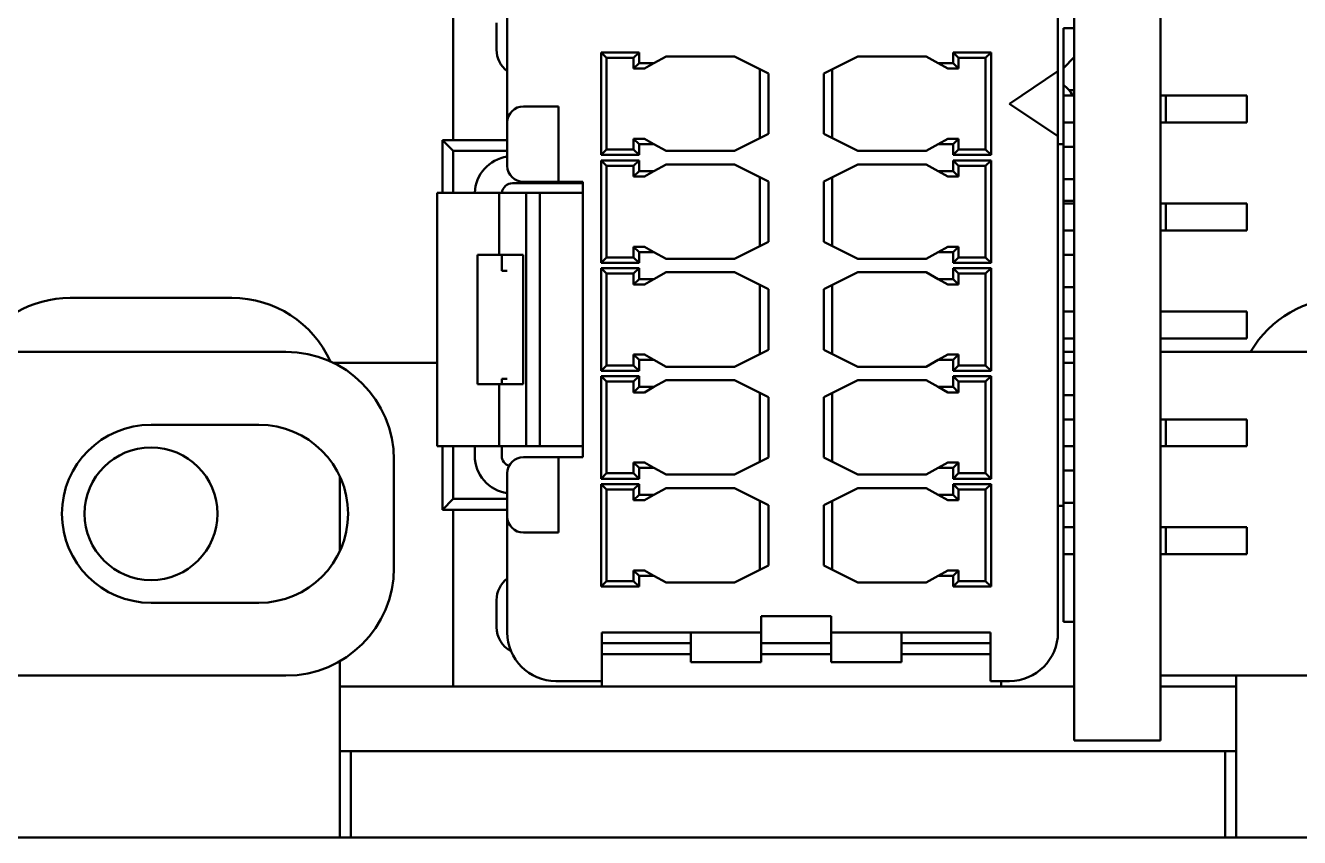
# Model space of a CAD drawing. Header units: millimetres. Extents: x 3137 to 5094, y 789 to 1822.
# Drawn here: x 3541.92 to 3565.52, y 1520.21 to 1535.26 of the extents above; entities that cross this region are included whole.
import ezdxf

# ---------------------------------------------------------------- set-up
doc = ezdxf.new("R2010")
doc.units = ezdxf.units.MM
doc.header["$LTSCALE"] = 1.8
doc.layers.add('외형선(ISO)', color=7, linetype='Continuous', lineweight=50)

msp = doc.modelspace()

# ---------------------------------------------------------------- linework, layer by layer
at = {"layer": '외형선(ISO)'}
for p, q in [((3562.942, 1539.011), (3562.942, 1522.011)), ((3549.842, 1533.136), (3549.842, 1536.411)), ((3561.342, 1535.211), (3561.342, 1536.411)), ((3550.842, 1533.461), (3550.842, 1535.611)), ((3561.042, 1535.611), (3561.042, 1534.411)), ((3550.642, 1535.311), (3550.642, 1534.811)), ((3561.342, 1535.211), (3561.142, 1535.211)), ((3561.142, 1535.211), (3561.142, 1533.061)), ((3561.342, 1533.011), (3561.342, 1535.211)), ((3552.582, 1534.761), (3552.582, 1532.861)), ((3553.282, 1534.761), (3552.582, 1534.761)), ((3552.582, 1534.761), (3552.682, 1534.661)), ((3553.282, 1534.761), (3553.182, 1534.661)), ((3553.282, 1534.561), (3553.282, 1534.761)), ((3559.102, 1534.761), (3559.102, 1534.561)), ((3559.802, 1534.761), (3559.102, 1534.761)), ((3559.102, 1534.761), (3559.202, 1534.661)), ((3559.802, 1534.761), (3559.702, 1534.661)), ((3559.802, 1532.861), (3559.802, 1534.761)), ((3552.682, 1534.661), (3552.682, 1532.961)), ((3553.182, 1534.661), (3552.682, 1534.661)), ((3553.182, 1534.461), (3553.182, 1534.661)), ((3553.282, 1534.561), (3553.182, 1534.461)), ((3553.559, 1534.561), (3553.282, 1534.561)), ((3553.559, 1534.561), (3553.382, 1534.461)), ((3553.782, 1534.686), (3553.559, 1534.561)), ((3553.782, 1534.686), (3555.052, 1534.686)), ((3555.052, 1534.686), (3555.682, 1534.371)), ((3556.702, 1534.371), (3557.332, 1534.686)), ((3557.332, 1534.686), (3558.602, 1534.686)), ((3558.824, 1534.561), (3558.602, 1534.686)), ((3559.102, 1534.561), (3558.824, 1534.561)), ((3558.824, 1534.561), (3559.002, 1534.461)), ((3559.102, 1534.561), (3559.202, 1534.461)), ((3559.702, 1534.661), (3559.202, 1534.661)), ((3559.202, 1534.661), (3559.202, 1534.461)), ((3559.702, 1532.961), (3559.702, 1534.661)), ((3561.142, 1534.471), (3561.342, 1534.671)), ((3553.382, 1534.461), (3553.182, 1534.461)), ((3555.522, 1534.451), (3555.522, 1533.171)), ((3555.682, 1534.371), (3555.682, 1533.251)), ((3556.702, 1533.251), (3556.702, 1534.371)), ((3556.862, 1533.171), (3556.862, 1534.451)), ((3559.202, 1534.461), (3559.002, 1534.461)), ((3561.042, 1534.411), (3560.142, 1533.811)), ((3561.042, 1533.211), (3561.042, 1534.411)), ((3561.248, 1534.061), (3561.342, 1534.061)), ((3560.142, 1533.811), (3561.042, 1533.211)), ((3561.142, 1533.961), (3561.342, 1533.961)), ((3562.942, 1533.961), (3563.042, 1533.961)), ((3563.042, 1533.961), (3564.542, 1533.961)), ((3563.042, 1533.461), (3563.042, 1533.961)), ((3564.542, 1533.461), (3564.542, 1533.961)), ((3551.442, 1533.761), (3551.142, 1533.761)), ((3551.442, 1533.761), (3551.792, 1533.761)), ((3551.792, 1533.461), (3551.792, 1533.761)), ((3550.842, 1532.661), (3550.842, 1533.461)), ((3551.792, 1532.661), (3551.792, 1533.461)), ((3561.142, 1533.461), (3561.342, 1533.461)), ((3562.942, 1533.461), (3563.042, 1533.461)), ((3563.042, 1533.461), (3564.542, 1533.461)), ((3549.842, 1532.936), (3549.642, 1533.136)), ((3549.642, 1532.161), (3549.642, 1533.136)), ((3549.642, 1533.136), (3550.842, 1533.136)), ((3553.182, 1533.161), (3553.382, 1533.161)), ((3553.182, 1532.961), (3553.182, 1533.161)), ((3553.282, 1533.061), (3553.182, 1533.161)), ((3553.282, 1533.061), (3553.559, 1533.061)), ((3553.282, 1532.861), (3553.282, 1533.061)), ((3553.559, 1533.061), (3553.382, 1533.161)), ((3553.559, 1533.061), (3553.782, 1532.936)), ((3555.682, 1533.251), (3555.052, 1532.936)), ((3557.332, 1532.936), (3556.702, 1533.251)), ((3558.602, 1532.936), (3558.824, 1533.061)), ((3558.824, 1533.061), (3559.002, 1533.161)), ((3558.824, 1533.061), (3559.102, 1533.061)), ((3559.002, 1533.161), (3559.202, 1533.161)), ((3559.102, 1533.061), (3559.202, 1533.161)), ((3559.102, 1533.061), (3559.102, 1532.861)), ((3559.202, 1533.161), (3559.202, 1532.961)), ((3561.042, 1533.211), (3561.042, 1524.011)), ((3561.042, 1533.061), (3561.142, 1533.061)), ((3561.142, 1526.361), (3561.142, 1533.061)), ((3549.842, 1532.936), (3550.842, 1532.936)), ((3549.842, 1532.161), (3549.842, 1532.936)), ((3552.582, 1532.861), (3552.682, 1532.961)), ((3552.582, 1532.861), (3553.282, 1532.861)), ((3552.682, 1532.961), (3553.182, 1532.961)), ((3553.282, 1532.861), (3553.182, 1532.961)), ((3555.052, 1532.936), (3553.782, 1532.936)), ((3558.602, 1532.936), (3557.332, 1532.936)), ((3559.102, 1532.861), (3559.202, 1532.961)), ((3559.102, 1532.861), (3559.802, 1532.861)), ((3559.202, 1532.961), (3559.702, 1532.961)), ((3559.802, 1532.861), (3559.702, 1532.961)), ((3561.142, 1533.011), (3561.342, 1533.011)), ((3561.342, 1532.411), (3561.342, 1533.011)), ((3551.792, 1532.361), (3551.792, 1532.661)), ((3552.582, 1532.761), (3552.582, 1530.861)), ((3553.282, 1532.761), (3552.582, 1532.761)), ((3552.582, 1532.761), (3552.682, 1532.661)), ((3552.682, 1532.661), (3552.682, 1530.961)), ((3553.182, 1532.661), (3552.682, 1532.661)), ((3553.282, 1532.761), (3553.182, 1532.661)), ((3553.182, 1532.461), (3553.182, 1532.661)), ((3553.282, 1532.561), (3553.282, 1532.761)), ((3553.782, 1532.686), (3553.559, 1532.561)), ((3553.782, 1532.686), (3555.052, 1532.686)), ((3555.052, 1532.686), (3555.682, 1532.371)), ((3556.702, 1532.371), (3557.332, 1532.686)), ((3557.332, 1532.686), (3558.602, 1532.686)), ((3558.824, 1532.561), (3558.602, 1532.686)), ((3559.102, 1532.761), (3559.102, 1532.561)), ((3559.802, 1532.761), (3559.102, 1532.761)), ((3559.102, 1532.761), (3559.202, 1532.661)), ((3559.702, 1532.661), (3559.202, 1532.661)), ((3559.202, 1532.661), (3559.202, 1532.461)), ((3559.802, 1532.761), (3559.702, 1532.661)), ((3559.702, 1530.961), (3559.702, 1532.661)), ((3559.802, 1530.861), (3559.802, 1532.761)), ((3551.142, 1532.361), (3551.442, 1532.361)), ((3551.792, 1532.361), (3551.442, 1532.361)), ((3551.792, 1532.361), (3551.792, 1532.336)), ((3551.792, 1532.361), (3552.242, 1532.361)), ((3551.842, 1532.361), (3551.842, 1532.336)), ((3551.942, 1532.361), (3551.942, 1532.336)), ((3552.242, 1527.261), (3552.242, 1532.361)), ((3553.282, 1532.561), (3553.182, 1532.461)), ((3553.382, 1532.461), (3553.182, 1532.461)), ((3553.559, 1532.561), (3553.282, 1532.561)), ((3553.559, 1532.561), (3553.382, 1532.461)), ((3555.522, 1532.451), (3555.522, 1531.171)), ((3555.682, 1532.371), (3555.682, 1531.251)), ((3556.702, 1531.251), (3556.702, 1532.371)), ((3556.862, 1531.171), (3556.862, 1532.451)), ((3559.102, 1532.561), (3558.824, 1532.561)), ((3558.824, 1532.561), (3559.002, 1532.461)), ((3559.202, 1532.461), (3559.002, 1532.461)), ((3559.102, 1532.561), (3559.202, 1532.461)), ((3561.142, 1532.411), (3561.342, 1532.411)), ((3561.342, 1531.011), (3561.342, 1532.411)), ((3550.692, 1532.161), (3549.542, 1532.161)), ((3549.542, 1532.161), (3549.542, 1527.461)), ((3551.192, 1532.161), (3550.692, 1532.161)), ((3550.692, 1532.161), (3550.692, 1531.011)), ((3550.939, 1532.336), (3551.792, 1532.336)), ((3551.192, 1527.461), (3551.192, 1532.161)), ((3551.442, 1532.161), (3551.192, 1532.161)), ((3551.588, 1532.161), (3551.442, 1532.161)), ((3551.442, 1532.161), (3551.442, 1527.461)), ((3552.088, 1532.161), (3551.588, 1532.161)), ((3551.792, 1532.336), (3551.842, 1532.336)), ((3551.942, 1532.336), (3551.842, 1532.336)), ((3551.942, 1532.336), (3552.242, 1532.336)), ((3552.242, 1532.161), (3552.088, 1532.161)), ((3561.142, 1532.011), (3561.342, 1532.011)), ((3561.142, 1531.961), (3561.342, 1531.961)), ((3562.942, 1531.961), (3563.042, 1531.961)), ((3563.042, 1531.961), (3564.542, 1531.961)), ((3563.042, 1531.461), (3563.042, 1531.961)), ((3564.542, 1531.461), (3564.542, 1531.961)), ((3561.142, 1531.461), (3561.342, 1531.461)), ((3562.942, 1531.461), (3563.042, 1531.461)), ((3563.042, 1531.461), (3564.542, 1531.461)), ((3555.682, 1531.251), (3555.052, 1530.936)), ((3557.332, 1530.936), (3556.702, 1531.251)), ((3550.692, 1531.011), (3550.292, 1531.011)), ((3550.292, 1531.011), (3550.292, 1528.611)), ((3551.138, 1531.011), (3550.692, 1531.011)), ((3550.739, 1531.011), (3550.739, 1530.711)), ((3551.138, 1528.611), (3551.138, 1531.011)), ((3552.582, 1530.861), (3552.682, 1530.961)), ((3552.682, 1530.961), (3553.182, 1530.961)), ((3553.182, 1531.161), (3553.382, 1531.161)), ((3553.182, 1530.961), (3553.182, 1531.161)), ((3553.282, 1531.061), (3553.182, 1531.161)), ((3553.282, 1530.861), (3553.182, 1530.961)), ((3553.282, 1531.061), (3553.559, 1531.061)), ((3553.282, 1530.861), (3553.282, 1531.061)), ((3553.559, 1531.061), (3553.382, 1531.161)), ((3553.559, 1531.061), (3553.782, 1530.936)), ((3555.052, 1530.936), (3553.782, 1530.936)), ((3558.602, 1530.936), (3557.332, 1530.936)), ((3558.602, 1530.936), (3558.824, 1531.061)), ((3558.824, 1531.061), (3559.002, 1531.161)), ((3558.824, 1531.061), (3559.102, 1531.061)), ((3559.002, 1531.161), (3559.202, 1531.161)), ((3559.102, 1531.061), (3559.202, 1531.161)), ((3559.102, 1531.061), (3559.102, 1530.861)), ((3559.102, 1530.861), (3559.202, 1530.961)), ((3559.202, 1531.161), (3559.202, 1530.961)), ((3559.202, 1530.961), (3559.702, 1530.961)), ((3559.802, 1530.861), (3559.702, 1530.961)), ((3561.142, 1531.011), (3561.342, 1531.011)), ((3561.342, 1530.411), (3561.342, 1531.011)), ((3550.839, 1530.711), (3550.739, 1530.711)), ((3552.582, 1530.861), (3553.282, 1530.861)), ((3552.582, 1530.761), (3552.582, 1528.861)), ((3553.282, 1530.761), (3552.582, 1530.761)), ((3552.582, 1530.761), (3552.682, 1530.661)), ((3553.282, 1530.761), (3553.182, 1530.661)), ((3553.282, 1530.561), (3553.282, 1530.761)), ((3559.102, 1530.861), (3559.802, 1530.861)), ((3559.102, 1530.761), (3559.102, 1530.561)), ((3559.802, 1530.761), (3559.102, 1530.761)), ((3559.102, 1530.761), (3559.202, 1530.661)), ((3559.802, 1530.761), (3559.702, 1530.661)), ((3559.802, 1528.861), (3559.802, 1530.761)), ((3552.682, 1530.661), (3552.682, 1528.961)), ((3553.182, 1530.661), (3552.682, 1530.661)), ((3553.182, 1530.461), (3553.182, 1530.661)), ((3553.282, 1530.561), (3553.182, 1530.461)), ((3553.382, 1530.461), (3553.182, 1530.461)), ((3553.559, 1530.561), (3553.282, 1530.561)), ((3553.559, 1530.561), (3553.382, 1530.461)), ((3553.782, 1530.686), (3553.559, 1530.561)), ((3553.782, 1530.686), (3555.052, 1530.686)), ((3555.052, 1530.686), (3555.682, 1530.371)), ((3556.702, 1530.371), (3557.332, 1530.686)), ((3557.332, 1530.686), (3558.602, 1530.686)), ((3558.824, 1530.561), (3558.602, 1530.686)), ((3559.102, 1530.561), (3558.824, 1530.561)), ((3558.824, 1530.561), (3559.002, 1530.461)), ((3559.202, 1530.461), (3559.002, 1530.461)), ((3559.102, 1530.561), (3559.202, 1530.461)), ((3559.702, 1530.661), (3559.202, 1530.661)), ((3559.202, 1530.661), (3559.202, 1530.461)), ((3559.702, 1528.961), (3559.702, 1530.661)), ((3555.522, 1530.451), (3555.522, 1529.171)), ((3555.682, 1530.371), (3555.682, 1529.251)), ((3556.702, 1529.251), (3556.702, 1530.371)), ((3556.862, 1529.171), (3556.862, 1530.451)), ((3561.142, 1530.411), (3561.342, 1530.411)), ((3561.342, 1529.011), (3561.342, 1530.411)), ((3542.742, 1530.211), (3545.742, 1530.211)), ((3561.342, 1529.961), (3561.142, 1529.961)), ((3564.542, 1529.961), (3562.942, 1529.961)), ((3564.542, 1529.961), (3564.542, 1529.461)), ((3561.342, 1529.461), (3561.142, 1529.461)), ((3564.542, 1529.461), (3562.942, 1529.461)), ((3539.342, 1529.211), (3546.742, 1529.211)), ((3553.182, 1529.161), (3553.382, 1529.161)), ((3553.182, 1528.961), (3553.182, 1529.161)), ((3553.282, 1529.061), (3553.182, 1529.161)), ((3553.282, 1529.061), (3553.559, 1529.061)), ((3553.282, 1528.861), (3553.282, 1529.061)), ((3553.559, 1529.061), (3553.382, 1529.161)), ((3553.559, 1529.061), (3553.782, 1528.936)), ((3555.682, 1529.251), (3555.052, 1528.936)), ((3557.332, 1528.936), (3556.702, 1529.251)), ((3558.602, 1528.936), (3558.824, 1529.061)), ((3558.824, 1529.061), (3559.002, 1529.161)), ((3558.824, 1529.061), (3559.102, 1529.061)), ((3559.002, 1529.161), (3559.202, 1529.161)), ((3559.102, 1529.061), (3559.202, 1529.161)), ((3559.102, 1529.061), (3559.102, 1528.861)), ((3559.202, 1529.161), (3559.202, 1528.961)), ((3561.142, 1529.211), (3561.342, 1529.211)), ((3562.942, 1529.211), (3570.342, 1529.211)), ((3547.613, 1529.011), (3549.542, 1529.011)), ((3552.582, 1528.861), (3552.682, 1528.961)), ((3552.582, 1528.861), (3553.282, 1528.861)), ((3552.682, 1528.961), (3553.182, 1528.961)), ((3553.282, 1528.861), (3553.182, 1528.961)), ((3555.052, 1528.936), (3553.782, 1528.936)), ((3558.602, 1528.936), (3557.332, 1528.936)), ((3559.102, 1528.861), (3559.202, 1528.961)), ((3559.102, 1528.861), (3559.802, 1528.861)), ((3559.202, 1528.961), (3559.702, 1528.961)), ((3559.802, 1528.861), (3559.702, 1528.961)), ((3561.142, 1529.011), (3561.342, 1529.011)), ((3561.342, 1528.411), (3561.342, 1529.011)), ((3550.692, 1528.611), (3550.292, 1528.611)), ((3551.138, 1528.611), (3550.692, 1528.611)), ((3550.692, 1528.611), (3550.692, 1527.461)), ((3550.739, 1528.711), (3550.739, 1528.611)), ((3550.739, 1528.711), (3550.839, 1528.711)), ((3552.582, 1528.761), (3552.582, 1526.861)), ((3553.282, 1528.761), (3552.582, 1528.761)), ((3552.582, 1528.761), (3552.682, 1528.661)), ((3552.682, 1528.661), (3552.682, 1526.961)), ((3553.182, 1528.661), (3552.682, 1528.661)), ((3553.282, 1528.761), (3553.182, 1528.661)), ((3553.182, 1528.461), (3553.182, 1528.661)), ((3553.282, 1528.561), (3553.282, 1528.761)), ((3553.782, 1528.686), (3553.559, 1528.561)), ((3553.782, 1528.686), (3555.052, 1528.686)), ((3555.052, 1528.686), (3555.682, 1528.371)), ((3556.702, 1528.371), (3557.332, 1528.686)), ((3557.332, 1528.686), (3558.602, 1528.686)), ((3558.824, 1528.561), (3558.602, 1528.686)), ((3559.102, 1528.761), (3559.102, 1528.561)), ((3559.802, 1528.761), (3559.102, 1528.761)), ((3559.102, 1528.761), (3559.202, 1528.661)), ((3559.702, 1528.661), (3559.202, 1528.661)), ((3559.202, 1528.661), (3559.202, 1528.461)), ((3559.802, 1528.761), (3559.702, 1528.661)), ((3559.702, 1526.961), (3559.702, 1528.661)), ((3559.802, 1526.861), (3559.802, 1528.761)), ((3553.282, 1528.561), (3553.182, 1528.461)), ((3553.382, 1528.461), (3553.182, 1528.461)), ((3553.559, 1528.561), (3553.282, 1528.561)), ((3553.559, 1528.561), (3553.382, 1528.461)), ((3555.522, 1528.451), (3555.522, 1527.171)), ((3555.682, 1528.371), (3555.682, 1527.251)), ((3556.702, 1527.251), (3556.702, 1528.371)), ((3556.862, 1527.171), (3556.862, 1528.451)), ((3559.102, 1528.561), (3558.824, 1528.561)), ((3558.824, 1528.561), (3559.002, 1528.461)), ((3559.202, 1528.461), (3559.002, 1528.461)), ((3559.102, 1528.561), (3559.202, 1528.461)), ((3561.142, 1528.411), (3561.342, 1528.411)), ((3561.342, 1527.011), (3561.342, 1528.411)), ((3561.142, 1527.961), (3561.342, 1527.961)), ((3562.942, 1527.961), (3563.042, 1527.961)), ((3563.042, 1527.961), (3564.542, 1527.961)), ((3563.042, 1527.461), (3563.042, 1527.961)), ((3564.542, 1527.461), (3564.542, 1527.961)), ((3544.242, 1527.861), (3546.242, 1527.861)), ((3550.692, 1527.461), (3549.542, 1527.461)), ((3549.642, 1526.286), (3549.642, 1527.461)), ((3549.842, 1526.486), (3549.842, 1527.461)), ((3550.239, 1527.286), (3550.239, 1527.461)), ((3551.192, 1527.461), (3550.692, 1527.461)), ((3550.739, 1527.461), (3550.739, 1527.286)), ((3551.442, 1527.461), (3551.192, 1527.461)), ((3551.588, 1527.461), (3551.442, 1527.461)), ((3552.088, 1527.461), (3551.588, 1527.461)), ((3552.242, 1527.461), (3552.088, 1527.461)), ((3561.142, 1527.461), (3561.342, 1527.461)), ((3562.942, 1527.461), (3563.042, 1527.461)), ((3563.042, 1527.461), (3564.542, 1527.461)), ((3548.742, 1525.211), (3548.742, 1527.211)), ((3551.442, 1527.261), (3551.142, 1527.261)), ((3551.442, 1527.261), (3551.792, 1527.261)), ((3551.792, 1527.261), (3552.242, 1527.261)), ((3551.792, 1526.961), (3551.792, 1527.261)), ((3553.182, 1527.161), (3553.382, 1527.161)), ((3553.182, 1526.961), (3553.182, 1527.161)), ((3553.282, 1527.061), (3553.182, 1527.161)), ((3553.559, 1527.061), (3553.382, 1527.161)), ((3555.682, 1527.251), (3555.052, 1526.936)), ((3557.332, 1526.936), (3556.702, 1527.251)), ((3558.824, 1527.061), (3559.002, 1527.161)), ((3559.002, 1527.161), (3559.202, 1527.161)), ((3559.102, 1527.061), (3559.202, 1527.161)), ((3559.202, 1527.161), (3559.202, 1526.961)), ((3550.842, 1526.961), (3550.842, 1526.161)), ((3551.792, 1526.961), (3551.792, 1526.161)), ((3552.582, 1526.861), (3552.682, 1526.961)), ((3552.682, 1526.961), (3553.182, 1526.961)), ((3553.282, 1526.861), (3553.182, 1526.961)), ((3553.282, 1527.061), (3553.559, 1527.061)), ((3553.282, 1526.861), (3553.282, 1527.061)), ((3553.559, 1527.061), (3553.782, 1526.936)), ((3555.052, 1526.936), (3553.782, 1526.936)), ((3558.602, 1526.936), (3557.332, 1526.936)), ((3558.602, 1526.936), (3558.824, 1527.061)), ((3558.824, 1527.061), (3559.102, 1527.061)), ((3559.102, 1527.061), (3559.102, 1526.861)), ((3559.102, 1526.861), (3559.202, 1526.961)), ((3559.202, 1526.961), (3559.702, 1526.961)), ((3559.802, 1526.861), (3559.702, 1526.961)), ((3561.142, 1527.011), (3561.342, 1527.011)), ((3561.342, 1526.411), (3561.342, 1527.011)), ((3547.742, 1526.898), (3547.742, 1525.523)), ((3552.582, 1526.861), (3553.282, 1526.861)), ((3552.582, 1526.761), (3552.582, 1524.861)), ((3553.282, 1526.761), (3552.582, 1526.761)), ((3552.582, 1526.761), (3552.682, 1526.661)), ((3553.282, 1526.761), (3553.182, 1526.661)), ((3553.282, 1526.561), (3553.282, 1526.761)), ((3553.782, 1526.686), (3553.559, 1526.561)), ((3553.782, 1526.686), (3555.052, 1526.686)), ((3555.052, 1526.686), (3555.682, 1526.371)), ((3556.702, 1526.371), (3557.332, 1526.686)), ((3557.332, 1526.686), (3558.602, 1526.686)), ((3558.824, 1526.561), (3558.602, 1526.686)), ((3559.102, 1526.861), (3559.802, 1526.861)), ((3559.102, 1526.761), (3559.102, 1526.561)), ((3559.802, 1526.761), (3559.102, 1526.761)), ((3559.102, 1526.761), (3559.202, 1526.661)), ((3559.802, 1526.761), (3559.702, 1526.661)), ((3559.802, 1524.861), (3559.802, 1526.761)), ((3549.642, 1526.286), (3549.842, 1526.486)), ((3549.842, 1526.486), (3550.842, 1526.486)), ((3552.682, 1526.661), (3552.682, 1524.961)), ((3553.182, 1526.661), (3552.682, 1526.661)), ((3553.182, 1526.461), (3553.182, 1526.661)), ((3553.282, 1526.561), (3553.182, 1526.461)), ((3553.382, 1526.461), (3553.182, 1526.461)), ((3553.559, 1526.561), (3553.282, 1526.561)), ((3553.559, 1526.561), (3553.382, 1526.461)), ((3555.522, 1526.451), (3555.522, 1525.171)), ((3556.862, 1525.171), (3556.862, 1526.451)), ((3559.102, 1526.561), (3558.824, 1526.561)), ((3558.824, 1526.561), (3559.002, 1526.461)), ((3559.202, 1526.461), (3559.002, 1526.461)), ((3559.102, 1526.561), (3559.202, 1526.461)), ((3559.702, 1526.661), (3559.202, 1526.661)), ((3559.202, 1526.661), (3559.202, 1526.461)), ((3559.702, 1524.961), (3559.702, 1526.661)), ((3549.642, 1526.286), (3550.842, 1526.286)), ((3549.842, 1523.011), (3549.842, 1526.286)), ((3555.682, 1526.371), (3555.682, 1525.251)), ((3556.702, 1525.251), (3556.702, 1526.371)), ((3561.042, 1526.361), (3561.142, 1526.361)), ((3561.142, 1526.411), (3561.342, 1526.411)), ((3561.142, 1526.361), (3561.142, 1524.211)), ((3561.342, 1524.211), (3561.342, 1526.411)), ((3550.842, 1524.011), (3550.842, 1526.161)), ((3551.792, 1525.861), (3551.792, 1526.161)), ((3551.142, 1525.861), (3551.442, 1525.861)), ((3551.792, 1525.861), (3551.442, 1525.861)), ((3561.142, 1525.961), (3561.342, 1525.961)), ((3562.942, 1525.961), (3563.042, 1525.961)), ((3563.042, 1525.961), (3564.542, 1525.961)), ((3563.042, 1525.461), (3563.042, 1525.961)), ((3564.542, 1525.461), (3564.542, 1525.961)), ((3561.142, 1525.461), (3561.342, 1525.461)), ((3562.942, 1525.461), (3563.042, 1525.461)), ((3563.042, 1525.461), (3564.542, 1525.461)), ((3553.182, 1525.161), (3553.382, 1525.161)), ((3553.282, 1525.061), (3553.182, 1525.161)), ((3553.182, 1524.961), (3553.182, 1525.161)), ((3553.282, 1525.061), (3553.559, 1525.061)), ((3553.282, 1524.861), (3553.282, 1525.061)), ((3553.559, 1525.061), (3553.382, 1525.161)), ((3553.559, 1525.061), (3553.782, 1524.936)), ((3555.682, 1525.251), (3555.052, 1524.936)), ((3557.332, 1524.936), (3556.702, 1525.251)), ((3558.602, 1524.936), (3558.824, 1525.061)), ((3558.824, 1525.061), (3559.002, 1525.161)), ((3558.824, 1525.061), (3559.102, 1525.061)), ((3559.002, 1525.161), (3559.202, 1525.161)), ((3559.102, 1525.061), (3559.202, 1525.161)), ((3559.102, 1525.061), (3559.102, 1524.861)), ((3559.202, 1525.161), (3559.202, 1524.961)), ((3552.582, 1524.861), (3552.682, 1524.961)), ((3552.582, 1524.861), (3553.282, 1524.861)), ((3552.682, 1524.961), (3553.182, 1524.961)), ((3553.282, 1524.861), (3553.182, 1524.961)), ((3555.052, 1524.936), (3553.782, 1524.936)), ((3558.602, 1524.936), (3557.332, 1524.936)), ((3559.102, 1524.861), (3559.202, 1524.961)), ((3559.102, 1524.861), (3559.802, 1524.861)), ((3559.202, 1524.961), (3559.702, 1524.961)), ((3559.802, 1524.861), (3559.702, 1524.961)), ((3546.242, 1524.561), (3544.242, 1524.561)), ((3550.642, 1524.611), (3550.642, 1524.111)), ((3556.842, 1524.311), (3555.542, 1524.311)), ((3555.542, 1524.311), (3555.542, 1524.011)), ((3556.842, 1524.011), (3556.842, 1524.311)), ((3561.342, 1524.211), (3561.142, 1524.211)), ((3561.342, 1523.011), (3561.342, 1524.211)), ((3555.542, 1524.011), (3552.592, 1524.011)), ((3552.592, 1523.111), (3552.592, 1524.011)), ((3554.242, 1523.461), (3554.242, 1524.011)), ((3555.542, 1524.011), (3555.542, 1523.461)), ((3559.792, 1524.011), (3556.842, 1524.011)), ((3556.842, 1523.461), (3556.842, 1524.011)), ((3558.142, 1524.011), (3558.142, 1523.461)), ((3559.792, 1523.111), (3559.792, 1524.011)), ((3553.392, 1523.811), (3552.592, 1523.811)), ((3553.392, 1523.811), (3554.242, 1523.811)), ((3555.542, 1523.811), (3556.842, 1523.811)), ((3558.142, 1523.811), (3559.192, 1523.811)), ((3559.792, 1523.811), (3559.192, 1523.811)), ((3547.742, 1523.479), (3547.742, 1521.211)), ((3553.392, 1523.611), (3552.592, 1523.611)), ((3553.392, 1523.611), (3554.242, 1523.611)), ((3555.542, 1523.461), (3554.242, 1523.461)), ((3555.542, 1523.611), (3556.842, 1523.611)), ((3558.142, 1523.461), (3556.842, 1523.461)), ((3558.142, 1523.611), (3559.192, 1523.611)), ((3559.792, 1523.611), (3559.192, 1523.611)), ((3539.342, 1523.211), (3546.742, 1523.211)), ((3562.942, 1523.211), (3570.342, 1523.211)), ((3564.342, 1523.211), (3564.342, 1521.211)), ((3547.742, 1523.011), (3549.842, 1523.011)), ((3549.842, 1523.011), (3552.592, 1523.011)), ((3552.592, 1523.111), (3551.742, 1523.111)), ((3552.592, 1523.011), (3552.592, 1523.111)), ((3552.592, 1523.011), (3553.392, 1523.011)), ((3553.392, 1523.011), (3559.192, 1523.011)), ((3559.192, 1523.011), (3559.992, 1523.011)), ((3560.142, 1523.111), (3559.792, 1523.111)), ((3559.992, 1523.011), (3559.992, 1523.111)), ((3559.992, 1523.011), (3561.342, 1523.011)), ((3561.342, 1522.011), (3561.342, 1523.011)), ((3562.942, 1523.011), (3564.342, 1523.011)), ((3561.342, 1522.011), (3562.942, 1522.011)), ((3547.742, 1521.811), (3547.942, 1521.811)), ((3547.942, 1521.811), (3547.942, 1521.211)), ((3564.142, 1521.811), (3547.942, 1521.811)), ((3564.142, 1521.211), (3564.142, 1521.811)), ((3564.142, 1521.811), (3564.342, 1521.811)), ((3547.742, 1521.211), (3547.742, 1520.211)), ((3547.942, 1520.211), (3547.942, 1521.211)), ((3564.142, 1521.211), (3564.142, 1520.211)), ((3564.342, 1520.211), (3564.342, 1521.211)), ((3540.742, 1520.211), (3547.742, 1520.211)), ((3547.942, 1520.211), (3547.742, 1520.211)), ((3547.942, 1520.211), (3564.142, 1520.211)), ((3564.342, 1520.211), (3564.142, 1520.211)), ((3564.342, 1520.211), (3571.342, 1520.211))]:
    msp.add_line(p, q, dxfattribs=at)
msp.add_circle((3544.242, 1526.211), 1.23, dxfattribs=at)
for centre, radius, start, end in [((3551.142, 1534.811), 0.5, 180, 233.1301), ((3560.792, 1533.671), 0.6, 28.9033, 54.3147), ((3551.142, 1533.461), 0.3, 90, 180), ((3550.939, 1532.136), 0.7, 97.965, 177.9533), ((3551.142, 1532.661), 0.3, 180, 270), ((3550.939, 1532.136), 0.2, 90, 172.8192), ((3542.742, 1528.211), 2, 90, 150), ((3545.742, 1528.211), 2, 24.2952, 90), ((3566.342, 1528.211), 2, 90, 150), ((3546.742, 1527.211), 2, 0, 90), ((3544.242, 1526.211), 1.65, 90, 270), ((3546.242, 1526.211), 1.65, 270, 90), ((3550.939, 1527.286), 0.7, 180, 262.035), ((3550.939, 1527.286), 0.2, 180, 251.1699), ((3551.142, 1526.961), 0.3, 90, 180), ((3551.142, 1526.161), 0.3, 180, 270), ((3546.742, 1525.211), 2, 270, 0), ((3551.142, 1524.611), 0.5, 126.8699, 180), ((3551.142, 1524.111), 0.5, 180, 242.3363), ((3551.742, 1524.011), 0.9, 180, 270), ((3560.142, 1524.011), 0.9, 270, 0)]:
    msp.add_arc(centre, radius, start, end, dxfattribs=at)

doc.saveas('drawing.dxf')
